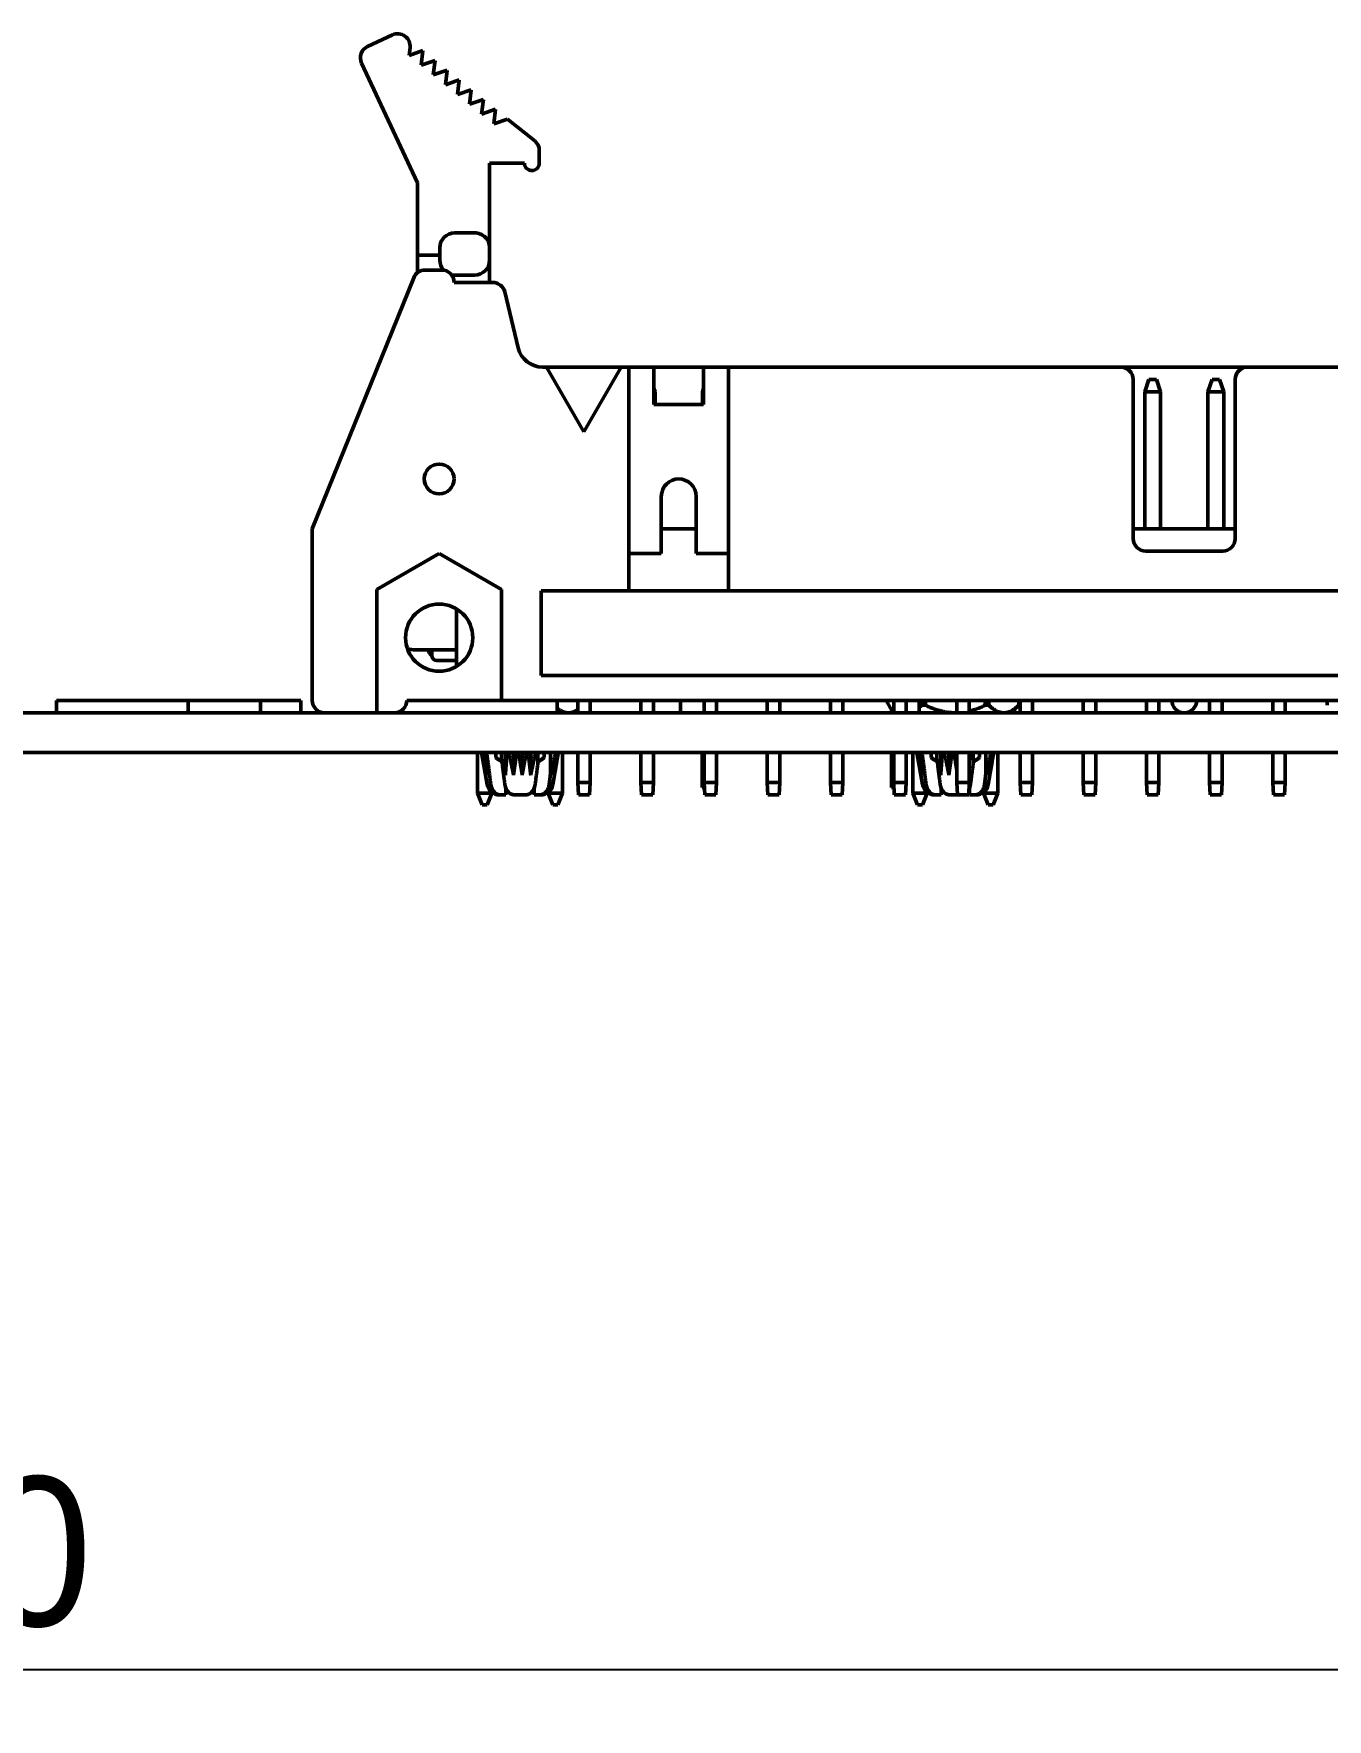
# Model space of a CAD drawing. Header units: millimetres. Extents: x 845 to 2568, y -211 to 570.
# Drawn here: x 1071.8 to 1123.8, y 130.7 to 198.4 of the extents above; entities that cross this region are included whole.
import ezdxf

# ---------------------------------------------------------------- set-up
doc = ezdxf.new("R2010")
doc.units = ezdxf.units.MM
doc.header["$LTSCALE"] = 2
doc.layers.get('0').update_dxf_attribs({"lineweight": 25})
doc.layers.add('외형선(ISO)', color=7, linetype='Continuous', lineweight=50)
doc.layers.add('치수(ISO)', color=7, linetype='Continuous', lineweight=25)
doc.styles.add('레이블 문자 (JIS)', font='')
doc.styles.get('레이블 문자 (JIS)').set_extended_font_data('Gulim')
doc.dimstyles.new('복사 대상기본값 (JIS)', dxfattribs={"dimscale": 2, "dimtxt": 3, "dimasz": 2, "dimexe": 1, "dimexo": 0.5, "dimgap": 0.8, "dimtad": 1, "dimdsep": 46, "dimtxsty": '레이블 문자 (JIS)', "dimblk": 'Filled-1', "dimcen": 0.09, "dimdle": 10, "dimclrd": 256, "dimclre": 256, "dimclrt": 256, "dimazin": 2, "dimtfac": 0.666667, "dimtmove": 0, "dimatfit": 3, "dimldrblk": 'OPEN', "dimfxl": 1, "dimtolj": 1, "dimtzin": 0, "dimlwd": -1, "dimlwe": -1, "dimarcsym": 0})

# ---------------------------------------------------------------- blocks, each defined once
blk = doc.blocks.new('Filled-1')
at = {"color": 0}
for p, q in [((0, 0), (-1, 0.25)), ((-1, 0.25), (-1, -0.25)), ((-1, 0), (0, 0)), ((-1, -0.25), (0, 0))]:
    blk.add_line(p, q, dxfattribs=at)
at = {"color": 0, "flags": 128}
blk.add_lwpolyline([(-1, -0.25), (0, 0), (-1, 0.25), (-1, -0.25)], dxfattribs=at)
at = {"color": 0}
blk.add_solid([(-1, -0.25), (0, 0), (-1, 0.25), (-1, -0.25)], dxfattribs=at)
blk = doc.blocks.new('*D22')
at = {"layer": 'Defpoints', "color": 0}
for p in [(957.586, 169.544), (1177.586, 169.544), (1177.586, 132.682)]:
    blk.add_point(p, dxfattribs=at)
at = {"layer": '치수(ISO)'}
for p, q in [((957.586, 168.544), (957.586, 130.682)), ((1177.586, 168.544), (1177.586, 130.682)), ((961.586, 132.682), (1173.586, 132.682))]:
    blk.add_line(p, q, dxfattribs=at)
at = {"layer": '치수(ISO)', "linetype": 'ByBlock', "xscale": 4, "yscale": 4, "zscale": 4}
for p, rotation in [((957.586, 132.682), 180), ((1177.586, 132.682), 360)]:
    blk.add_blockref('Filled-1', p, dxfattribs=dict(at, rotation=rotation))
at = {"layer": '치수(ISO)', "insert": (1067.586, 140.434), "char_height": 6, "attachment_point": 2, "style": '레이블 문자 (JIS)'}
blk.add_mtext('\\A1;220', dxfattribs=at)
blk = doc.blocks.new('_Open')
at = {"color": 0, "linetype": 'ByBlock', "lineweight": -2}
for p, q in [((-1, 0.167), (0, 0)), ((-1, -0.167), (0, 0)), ((0, 0), (-1, 0))]:
    blk.add_line(p, q, dxfattribs=at)

msp = doc.modelspace()

# ---------------------------------------------------------------- linework, layer by layer
at = {"layer": '외형선(ISO)'}
for p, q in [((1086.2061, 198.3976), (1085.2044, 197.9306)), ((1086.8759, 197.5737), (1086.9137, 197.8839)), ((1087.2108, 192.4444), (1084.9625, 197.266)), ((1087.4333, 197.7658), (1086.8759, 197.5737)), ((1087.3619, 197.1807), (1087.4333, 197.7658)), ((1087.9193, 197.3729), (1087.3619, 197.1807)), ((1087.8479, 196.7877), (1087.9193, 197.3729)), ((1088.4053, 196.9799), (1087.8479, 196.7877)), ((1088.3338, 196.3946), (1088.4053, 196.9799)), ((1088.8912, 196.5869), (1088.3338, 196.3946)), ((1088.8198, 196.0016), (1088.8912, 196.5869)), ((1089.3772, 196.1939), (1088.8198, 196.0016)), ((1089.3058, 195.6086), (1089.3772, 196.1939)), ((1089.8632, 195.8008), (1089.3058, 195.6086)), ((1089.7917, 195.2156), (1089.8632, 195.8008)), ((1090.3491, 195.4079), (1089.7917, 195.2156)), ((1090.2777, 194.8226), (1090.3491, 195.4079)), ((1090.8351, 195.0148), (1090.2777, 194.8226)), ((1091.9252, 194.1332), (1090.8351, 195.0148)), ((1090.1108, 189.8381), (1090.1108, 193.2444)), ((1090.1108, 193.2444), (1091.5108, 193.2444)), ((1092.1108, 193.2444), (1092.1108, 193.7444)), ((1087.2108, 189.538), (1087.2108, 192.4444)), ((1089.5107, 190.4381), (1088.7106, 190.438)), ((1088.1108, 189.8382), (1088.1108, 189.3381)), ((1090.1108, 189.3381), (1090.1108, 189.8381)), ((1088.1108, 189.538), (1087.2108, 189.538)), ((1087.2108, 188.8336), (1087.2108, 189.538)), ((1090.1108, 188.4444), (1090.1108, 189.3381)), ((1082.9856, 178.5444), (1087.0613, 188.6318)), ((1087.5247, 188.9444), (1088.1856, 188.9444)), ((1088.6856, 188.4444), (1090.2356, 188.4444)), ((1089.5108, 188.7381), (1088.7108, 188.7381)), ((1091.2633, 185.8104), (1090.7218, 188.0614)), ((1090.7218, 188.0614), (1090.7218, 188.0614)), ((1092.2358, 185.0444), (1092.4056, 185.0444)), ((1092.4056, 185.0444), (1095.4056, 185.0444)), ((1092.4056, 185.0444), (1093.9056, 182.4444)), ((1095.4056, 185.0444), (1093.9056, 182.4444)), ((1095.4056, 185.0444), (1095.7156, 185.0444)), ((1095.7156, 185.0444), (1096.7156, 185.0444)), ((1095.7156, 185.0444), (1095.7156, 176.0444)), ((1096.7156, 185.0444), (1096.7156, 183.5444)), ((1098.7156, 185.0444), (1096.7156, 185.0444)), ((1098.7156, 185.0444), (1099.7156, 185.0444)), ((1098.7156, 183.5444), (1098.7156, 185.0444)), ((1099.7156, 176.0444), (1099.7156, 185.0444)), ((1099.7156, 185.0444), (1115.4856, 185.0444)), ((1120.5756, 185.0444), (1115.4856, 185.0444)), ((1120.5756, 185.0444), (1138.8956, 185.0444)), ((1115.9856, 184.5444), (1115.9856, 178.1444)), ((1116.6156, 184.5444), (1116.4456, 184.0444)), ((1116.6156, 184.5444), (1116.9156, 184.5444)), ((1116.9156, 184.5444), (1117.0856, 184.0444)), ((1119.1556, 184.5444), (1118.9856, 184.0444)), ((1119.1556, 184.5444), (1119.4556, 184.5444)), ((1119.4556, 184.5444), (1119.6256, 184.0444)), ((1120.0856, 178.1444), (1120.0856, 184.5444)), ((1096.7156, 184.1915), (1096.7656, 184.0444)), ((1096.7156, 184.0444), (1096.7656, 184.0444)), ((1096.7656, 183.5444), (1096.7656, 184.0444)), ((1098.7156, 184.1915), (1098.6656, 184.0444)), ((1098.6656, 184.0444), (1098.6656, 183.5444)), ((1098.6656, 184.0444), (1098.7156, 184.0444)), ((1116.4456, 184.0444), (1116.4456, 178.5444)), ((1116.4456, 184.0444), (1117.0856, 184.0444)), ((1117.0856, 178.5444), (1117.0856, 184.0444)), ((1118.9856, 184.0444), (1118.9856, 178.5444)), ((1118.9856, 184.0444), (1119.6256, 184.0444)), ((1119.6256, 178.5444), (1119.6256, 184.0444)), ((1096.7156, 183.5444), (1098.7156, 183.5444)), ((1097.0156, 179.8444), (1097.0156, 177.5444)), ((1098.4156, 177.5444), (1098.4156, 179.8444)), ((1082.9856, 171.6444), (1082.9856, 178.5444)), ((1097.0156, 178.5444), (1098.4156, 178.5444)), ((1115.9856, 178.5444), (1120.0856, 178.5444)), ((1085.5856, 176.101), (1088.0856, 177.5444)), ((1090.5856, 176.101), (1088.0856, 177.5444)), ((1097.0156, 177.5444), (1095.7156, 177.5444)), ((1099.7156, 177.5444), (1098.4156, 177.5444)), ((1116.4856, 177.6444), (1119.5856, 177.6444)), ((1085.5856, 171.1444), (1085.5856, 176.101)), ((1090.5856, 176.101), (1090.5856, 171.6444)), ((1092.1856, 172.6444), (1092.1856, 176.0444)), ((1092.1856, 176.0444), (1095.7156, 176.0444)), ((1095.7156, 176.0444), (1099.7156, 176.0444)), ((1099.7156, 176.0444), (1138.8956, 176.0444)), ((1088.7856, 173.0101), (1088.7856, 175.3188)), ((1088.7871, 175.3179), (1088.7871, 173.011)), ((1087.9356, 173.6744), (1087.1356, 173.6744)), ((1087.7939, 173.4427), (1087.7919, 173.6744)), ((1088.0746, 173.6744), (1087.9356, 173.6744)), ((1088.0746, 173.6744), (1088.7856, 173.6744)), ((1088.7856, 173.2444), (1087.9939, 173.2444)), ((1143.8856, 172.6444), (1092.1856, 172.6444)), ((1072.7056, 171.6444), (1077.9957, 171.6444)), ((1072.7056, 171.1444), (1072.7056, 171.6444)), ((1077.9957, 171.6444), (1080.9033, 171.6444)), ((1077.9957, 171.1444), (1077.9957, 171.6444)), ((1080.9033, 171.1444), (1080.9033, 171.6444)), ((1080.9033, 171.6444), (1082.5273, 171.6444)), ((1082.5273, 171.1444), (1082.5273, 171.6444)), ((1086.7856, 171.6444), (1090.5856, 171.6444)), ((1145.4856, 171.6444), (1090.5856, 171.6444)), ((1092.8255, 171.1444), (1092.8255, 171.6444)), ((1093.6556, 171.6444), (1093.6556, 171.1444)), ((1094.1556, 171.6444), (1094.1556, 171.1444)), ((1096.1956, 171.6444), (1096.1956, 171.1444)), ((1096.6956, 171.6444), (1096.6956, 171.1444)), ((1097.7856, 171.6444), (1097.7856, 171.1444)), ((1098.7356, 171.6444), (1098.7356, 171.1444)), ((1099.2356, 171.6444), (1099.2356, 171.1444)), ((1101.2756, 171.6444), (1101.2756, 171.1444)), ((1101.7756, 171.6444), (1101.7756, 171.1444)), ((1103.8156, 171.6444), (1103.8156, 171.1444)), ((1104.3156, 171.6444), (1104.3156, 171.1444)), ((1106.047, 171.6444), (1106.3356, 171.1444)), ((1106.3556, 171.6444), (1106.3556, 171.1444)), ((1106.8556, 171.6444), (1106.8556, 171.1444)), ((1107.3856, 171.6444), (1107.3856, 171.1444)), ((1107.4871, 171.4444), (1107.4871, 171.6444)), ((1107.4871, 171.4444), (1107.6356, 171.4444)), ((1107.6356, 171.6444), (1107.6356, 171.4444)), ((1108.8956, 171.6444), (1108.8956, 171.1444)), ((1109.3956, 171.6444), (1109.3956, 171.1444)), ((1110.0356, 171.4444), (1110.0356, 171.6444)), ((1110.0356, 171.4444), (1110.1842, 171.4444)), ((1110.1842, 171.6444), (1110.1842, 171.4444)), ((1111.0856, 171.1444), (1111.3856, 171.4444)), ((1111.3842, 171.4444), (1111.3842, 171.6444)), ((1111.3842, 171.4444), (1111.3856, 171.4444)), ((1111.3856, 171.4444), (1111.3856, 171.6444)), ((1111.4356, 171.6444), (1111.4356, 171.1444)), ((1111.9356, 171.6444), (1111.9356, 171.1444)), ((1113.9756, 171.6444), (1113.9756, 171.1444)), ((1114.4756, 171.6444), (1114.4756, 171.1444)), ((1116.5156, 171.6444), (1116.5156, 171.1444)), ((1117.0156, 171.6444), (1117.0156, 171.1444)), ((1119.0556, 171.6444), (1119.0556, 171.1444)), ((1119.5556, 171.6444), (1119.5556, 171.1444)), ((1121.5956, 171.6444), (1121.5956, 171.1444)), ((1122.0956, 171.6444), (1122.0956, 171.1444)), ((1123.7856, 171.4444), (1123.7856, 171.6444)), ((957.5856, 171.1444), (1177.5856, 171.1444)), ((1093.5856, 171.1444), (1093.6556, 171.2144)), ((1106.2706, 171.257), (1106.2706, 171.1444)), ((957.5856, 169.5444), (1177.5856, 169.5444)), ((1089.6231, 167.9092), (1089.6231, 169.5444)), ((1090.0154, 168.2576), (1089.7885, 169.5444)), ((1090.3663, 169.3444), (1090.3663, 169.5444)), ((1090.5902, 169.5444), (1090.5902, 169.3236)), ((1090.7449, 169.5444), (1090.7449, 168.639)), ((1091.0756, 168.639), (1091.0756, 169.5444)), ((1091.4228, 168.639), (1091.4228, 169.5444)), ((1091.7644, 168.639), (1091.7644, 169.5444)), ((1092.0539, 169.1141), (1092.0539, 169.5444)), ((1092.305, 169.5444), (1092.305, 169.3444)), ((1092.5656, 169.5444), (1092.5656, 168.6983)), ((1093.0481, 167.9092), (1093.0481, 169.5444)), ((1093.6556, 169.5444), (1093.6556, 168.3444)), ((1094.1556, 169.5444), (1094.1556, 168.3444)), ((1096.1956, 169.5444), (1096.1956, 168.3444)), ((1096.6956, 169.5444), (1096.6956, 168.3444)), ((1098.6506, 169.5444), (1098.6506, 168.1444)), ((1098.7356, 169.5444), (1098.7356, 168.3444)), ((1099.2356, 169.5444), (1099.2356, 168.3444)), ((1101.2756, 169.5444), (1101.2756, 168.3444)), ((1101.7756, 169.5444), (1101.7756, 168.3444)), ((1103.8156, 169.5444), (1103.8156, 168.3444)), ((1104.3156, 169.5444), (1104.3156, 168.3444)), ((1106.2706, 169.5444), (1106.2706, 168.1444)), ((1106.3556, 169.5444), (1106.3556, 168.3444)), ((1106.8556, 169.5444), (1106.8556, 168.3444)), ((1107.1231, 167.9092), (1107.1231, 169.5444)), ((1107.5154, 168.2576), (1107.2885, 169.5444)), ((1107.8663, 169.3444), (1107.8663, 169.5444)), ((1108.0902, 169.5444), (1108.0902, 169.3236)), ((1108.2449, 169.5444), (1108.2449, 168.639)), ((1108.5756, 168.639), (1108.5756, 169.5444)), ((1108.8956, 169.5444), (1108.8956, 168.3444)), ((1109.3956, 169.5444), (1109.3956, 168.3444)), ((1109.5539, 169.1141), (1109.5539, 169.5444)), ((1109.805, 169.5444), (1109.805, 169.3444)), ((1110.0656, 169.5444), (1110.0656, 168.6983)), ((1110.5481, 167.9092), (1110.5481, 169.5444)), ((1111.4356, 169.5444), (1111.4356, 168.3444)), ((1111.9356, 169.5444), (1111.9356, 168.3444)), ((1113.9756, 169.5444), (1113.9756, 168.3444)), ((1114.4756, 169.5444), (1114.4756, 168.3444)), ((1116.5156, 169.5444), (1116.5156, 168.3444)), ((1117.0156, 169.5444), (1117.0156, 168.3444)), ((1119.0556, 169.5444), (1119.0556, 168.3444)), ((1119.5556, 169.5444), (1119.5556, 168.3444)), ((1121.5956, 169.5444), (1121.5956, 168.3444)), ((1122.0956, 169.5444), (1122.0956, 168.3444)), ((1090.7699, 168.1017), (1090.7699, 167.8444)), ((1091.9013, 168.1017), (1091.9013, 167.8444)), ((1092.6558, 168.2576), (1092.7231, 168.639)), ((1093.6806, 167.8444), (1093.6556, 168.3444)), ((1094.1556, 168.3444), (1093.6556, 168.3444)), ((1094.1556, 168.3444), (1094.1306, 167.8444)), ((1096.6956, 168.3444), (1096.1956, 168.3444)), ((1096.1956, 168.3444), (1096.2206, 167.8444)), ((1096.6706, 167.8444), (1096.6956, 168.3444)), ((1098.6506, 168.1444), (1098.7456, 168.1444)), ((1098.7356, 168.3444), (1098.7606, 167.8444)), ((1099.2356, 168.3444), (1098.7356, 168.3444)), ((1099.2106, 167.8444), (1099.2356, 168.3444)), ((1101.7756, 168.3444), (1101.2756, 168.3444)), ((1101.2756, 168.3444), (1101.3006, 167.8444)), ((1101.7506, 167.8444), (1101.7756, 168.3444)), ((1104.3156, 168.3444), (1103.8156, 168.3444)), ((1103.8156, 168.3444), (1103.8406, 167.8444)), ((1104.2906, 167.8444), (1104.3156, 168.3444)), ((1106.2706, 168.1444), (1106.3656, 168.1444)), ((1106.8556, 168.3444), (1106.3556, 168.3444)), ((1106.3556, 168.3444), (1106.3806, 167.8444)), ((1106.8306, 167.8444), (1106.8556, 168.3444)), ((1108.2699, 168.1017), (1108.2699, 167.8444)), ((1109.3956, 168.3444), (1108.8956, 168.3444)), ((1108.8956, 168.3444), (1108.9206, 167.8444)), ((1109.3706, 167.8444), (1109.3956, 168.3444)), ((1109.4013, 168.1017), (1109.4013, 167.8444)), ((1110.1558, 168.2576), (1110.2231, 168.639)), ((1111.9356, 168.3444), (1111.4356, 168.3444)), ((1111.4356, 168.3444), (1111.4606, 167.8444)), ((1111.9106, 167.8444), (1111.9356, 168.3444)), ((1114.4756, 168.3444), (1113.9756, 168.3444)), ((1113.9756, 168.3444), (1114.0006, 167.8444)), ((1114.4506, 167.8444), (1114.4756, 168.3444)), ((1117.0156, 168.3444), (1116.5156, 168.3444)), ((1116.5156, 168.3444), (1116.5406, 167.8444)), ((1116.9906, 167.8444), (1117.0156, 168.3444)), ((1119.0556, 168.3444), (1119.0806, 167.8444)), ((1119.5556, 168.3444), (1119.0556, 168.3444)), ((1119.5306, 167.8444), (1119.5556, 168.3444)), ((1122.0956, 168.3444), (1121.5956, 168.3444)), ((1121.5956, 168.3444), (1121.6206, 167.8444)), ((1122.0706, 167.8444), (1122.0956, 168.3444)), ((1090.2081, 167.9092), (1089.6231, 167.9092)), ((1089.8156, 167.4444), (1089.6231, 167.9092)), ((1090.0156, 167.4444), (1089.8156, 167.4444)), ((1090.0156, 167.4444), (1090.2081, 167.9092)), ((1090.2081, 167.9092), (1090.2081, 167.9442)), ((1090.5403, 167.8444), (1090.5078, 167.8444)), ((1090.7699, 167.8444), (1090.5403, 167.8444)), ((1091.5653, 167.8444), (1091.106, 167.8444)), ((1092.1309, 167.8444), (1091.9013, 167.8444)), ((1092.1634, 167.8444), (1092.1309, 167.8444)), ((1092.4631, 167.9092), (1092.4631, 167.9442)), ((1093.0481, 167.9092), (1092.4631, 167.9092)), ((1092.6556, 167.4444), (1092.4631, 167.9092)), ((1092.8556, 167.4444), (1092.6556, 167.4444)), ((1092.8556, 167.4444), (1093.0481, 167.9092)), ((1093.6806, 167.8444), (1094.1306, 167.8444)), ((1096.2206, 167.8444), (1096.6706, 167.8444)), ((1098.7606, 167.8444), (1099.2106, 167.8444)), ((1101.3006, 167.8444), (1101.7506, 167.8444)), ((1103.8406, 167.8444), (1104.2906, 167.8444)), ((1106.3806, 167.8444), (1106.8306, 167.8444)), ((1107.7081, 167.9092), (1107.1231, 167.9092)), ((1107.3156, 167.4444), (1107.1231, 167.9092)), ((1107.5156, 167.4444), (1107.3156, 167.4444)), ((1107.5156, 167.4444), (1107.7081, 167.9092)), ((1107.7081, 167.9092), (1107.7081, 167.9442)), ((1108.0403, 167.8444), (1108.0078, 167.8444)), ((1108.2699, 167.8444), (1108.0403, 167.8444)), ((1108.9206, 167.8444), (1108.606, 167.8444)), ((1108.9206, 167.8444), (1109.3706, 167.8444)), ((1109.6309, 167.8444), (1109.4013, 167.8444)), ((1109.6634, 167.8444), (1109.6309, 167.8444)), ((1109.9631, 167.9092), (1109.9631, 167.9442)), ((1110.5481, 167.9092), (1109.9631, 167.9092)), ((1110.1556, 167.4444), (1109.9631, 167.9092)), ((1110.3556, 167.4444), (1110.1556, 167.4444)), ((1110.3556, 167.4444), (1110.5481, 167.9092)), ((1111.4606, 167.8444), (1111.9106, 167.8444)), ((1114.0006, 167.8444), (1114.4506, 167.8444)), ((1116.5406, 167.8444), (1116.9906, 167.8444)), ((1119.0806, 167.8444), (1119.5306, 167.8444)), ((1121.6206, 167.8444), (1122.0706, 167.8444))]:
    msp.add_line(p, q, dxfattribs=at)
for centre, radius in [((1088.0856, 180.5444), 0.6), ((1088.0856, 174.1644), 1.35)]:
    msp.add_circle(centre, radius, dxfattribs=at)
for centre, radius, start, end in [((1085.4157, 197.4773), 0.5, 114.997791, 204.999786), ((1086.4174, 197.9444), 0.5, 353.050151, 114.997791), ((1091.6108, 193.7444), 0.5, 0, 51.036384), ((1091.8108, 193.2444), 0.3, 180, 0), ((1088.7107, 189.8382), 0.5999, 90.007162, 180), ((1089.5108, 189.8381), 0.6, 0, 90.00716), ((1088.7108, 189.3381), 0.6, 180, 221.782202), ((1089.5108, 189.3381), 0.6, 270, 0), ((1087.5247, 188.4446), 0.4998, 90, 157.999676), ((1088.1856, 188.4444), 0.5, 0, 90), ((1088.7108, 189.3381), 0.6, 257.339676, 270), ((1090.2356, 187.9444), 0.5, 13.524477, 90), ((1092.2358, 186.0447), 1.0002, 193.543169, 270), ((1115.4856, 184.5444), 0.5, 0, 90), ((1120.5856, 184.5444), 0.5, 91.145057, 180), ((1097.7156, 179.8444), 0.7, 0, 180), ((1116.4856, 178.1444), 0.5, 180, 270), ((1119.5856, 178.1444), 0.5, 270, 0), ((1087.1356, 174.8744), 1.2, 254.313856, 270), ((1088.0356, 173.7631), 0.4, 192.813416, 232.823405), ((1087.9939, 173.4444), 0.2, 180.5, 270), ((1083.4856, 171.6444), 0.5, 180, 270), ((1086.2856, 171.6444), 0.5, 270, 0), ((1118.0356, 171.6443), 0.5, 179.988543, 268.854065), ((1118.0356, 171.6443), 0.5, 271.145935, 0.011457), ((1090.5078, 168.3444), 0.5, 190, 270), ((1092.1634, 168.3444), 0.5, 270, 350), ((1108.0078, 168.3444), 0.5, 190, 270), ((1109.6634, 168.3444), 0.5, 270, 350)]:
    msp.add_arc(centre, radius, start, end, dxfattribs=at)
for points, weights in [([(1107.4871, 171.4444), (1107.4355, 171.3959), (1107.3856, 171.3555)], [2.60416666636, 2.63079538542, 2.6533397537]), ([(1108.8356, 171.1444), (1108.2731, 171.1444), (1107.6356, 171.4444)], [2.77777777744, 2.77777777744, 2.60416666637]), ([(1110.0356, 171.4444), (1109.7004, 171.2867), (1109.3956, 171.2131)], [2.60416666636, 2.69265644333, 2.73604288227]), ([(1110.7842, 171.1444), (1110.5029, 171.1444), (1110.1842, 171.4444)], [2.77777777744, 2.77777777744, 2.60416666637]), ([(1111.3842, 171.4444), (1111.0654, 171.1444), (1110.7842, 171.1444)], [2.60416666636, 2.77777777744, 2.77777777744]), ([(1093.2842, 171.1444), (1093.0637, 171.1444), (1092.8255, 171.3243)], [2.77777777744, 2.77777777744, 2.67103732175]), ([(1093.6556, 171.2639), (1093.4651, 171.1444), (1093.2842, 171.1444)], [2.70593923219, 2.77777777744, 2.77777777744]), ([(1108.8956, 171.1452), (1108.8656, 171.1444), (1108.8356, 171.1444)], [2.77728412578, 2.77777777744, 2.77777777744]), ([(1089.9591, 168.639), (1089.8787, 169.047), (1089.7891, 169.5444)], [1.0364799708, 1.03929676395, 1.03651828157]), ([(1089.8272, 169.5444), (1089.8968, 169.047), (1089.9591, 168.639)], [1.03651780183, 1.03929636052, 1.03647964587]), ([(1090.0456, 168.639), (1089.9522, 169.047), (1089.8481, 169.5444)], [1.03647997095, 1.03929676387, 1.03651828157]), ([(1089.9602, 169.5444), (1090.0052, 169.047), (1090.0456, 168.639)], [1.03651828157, 1.03929676387, 1.03647997095]), ([(1090.1631, 168.2576), (1090.0862, 168.8458), (1089.996, 169.5444)], [1.02416422064, 1.0286023204, 1.02604022633]), ([(1090.8178, 169.5444), (1090.7793, 169.047), (1090.7449, 168.639)], [1.03650338478, 1.03928423696, 1.03646988128]), ([(1091.0756, 168.639), (1090.9915, 169.047), (1090.8977, 169.5444)], [1.03646988113, 1.03928423704, 1.03650338478]), ([(1091.1966, 169.5444), (1091.1328, 169.047), (1091.0756, 168.639)], [1.03651780183, 1.03929636052, 1.03647964587]), ([(1091.4228, 168.639), (1091.3555, 169.047), (1091.2805, 169.5444)], [1.0364799708, 1.03929676395, 1.03651828157]), ([(1091.5842, 169.5444), (1091.4991, 169.047), (1091.4228, 168.639)], [1.03650338478, 1.03928423704, 1.03646988113]), ([(1091.7644, 168.639), (1091.7182, 169.047), (1091.6667, 169.5444)], [1.03646988152, 1.03928423725, 1.03650338513]), ([(1091.9561, 169.5444), (1091.855, 169.047), (1091.7644, 168.639)], [1.03650338478, 1.03928423696, 1.03646988128]), ([(1092.0539, 169.1141), (1092.0433, 169.3199), (1092.0321, 169.5444)], [1.03151777421, 1.03086373558, 1.02908176066]), ([(1092.7581, 169.5444), (1092.657, 169.0827), (1092.5656, 168.6983)], [1.03651780183, 1.03909638071, 1.03685611412]), ([(1092.6795, 168.639), (1092.7313, 169.047), (1092.789, 169.5444)], [1.03647964587, 1.03929636052, 1.03651780183]), ([(1092.8647, 169.5444), (1092.7671, 169.047), (1092.6795, 168.639)], [1.03651780183, 1.03929636052, 1.03647964587]), ([(1092.7231, 168.639), (1092.795, 169.047), (1092.8752, 169.5444)], [1.03647964587, 1.03929636052, 1.03651780183]), ([(1107.4591, 168.639), (1107.3787, 169.047), (1107.2891, 169.5444)], [1.0364799708, 1.03929676395, 1.03651828157]), ([(1107.3272, 169.5444), (1107.3968, 169.047), (1107.4591, 168.639)], [1.03651780183, 1.03929636052, 1.03647964587]), ([(1107.5456, 168.639), (1107.4522, 169.047), (1107.3481, 169.5444)], [1.03647997095, 1.03929676387, 1.03651828157]), ([(1107.4602, 169.5444), (1107.5052, 169.047), (1107.5456, 168.639)], [1.03651828157, 1.03929676387, 1.03647997095]), ([(1107.6631, 168.2576), (1107.5862, 168.8458), (1107.496, 169.5444)], [1.02416422064, 1.0286023204, 1.02604022633]), ([(1108.3178, 169.5444), (1108.2793, 169.047), (1108.2449, 168.639)], [1.03650338478, 1.03928423696, 1.03646988128]), ([(1108.5756, 168.639), (1108.4915, 169.047), (1108.3977, 169.5444)], [1.03646988113, 1.03928423704, 1.03650338478]), ([(1108.6966, 169.5444), (1108.6328, 169.047), (1108.5756, 168.639)], [1.03651780183, 1.03929636052, 1.03647964587]), ([(1108.8956, 168.8051), (1108.8406, 169.1458), (1108.7805, 169.5444)], [1.03737949127, 1.03874383348, 1.03651828157]), ([(1109.4561, 169.5444), (1109.4254, 169.3931), (1109.3956, 169.2504)], [1.03650338478, 1.03734779239, 1.03767630099]), ([(1109.5539, 169.1141), (1109.5433, 169.3199), (1109.5321, 169.5444)], [1.03151777421, 1.03086373558, 1.02908176066]), ([(1110.2581, 169.5444), (1110.157, 169.0827), (1110.0656, 168.6983)], [1.03651780183, 1.03909638071, 1.03685611412]), ([(1110.1795, 168.639), (1110.2313, 169.047), (1110.289, 169.5444)], [1.03647964587, 1.03929636052, 1.03651780183]), ([(1110.3647, 169.5444), (1110.2671, 169.047), (1110.1795, 168.639)], [1.03651780183, 1.03929636052, 1.03647964587]), ([(1110.2231, 168.639), (1110.295, 169.047), (1110.3752, 169.5444)], [1.03647964587, 1.03929636052, 1.03651780183]), ([(1090.3663, 169.3444), (1090.5094, 169.2364), (1090.6105, 169.1669)], [4.34464983529, 4.98813139082, 5.51431401463]), ([(1090.5902, 169.3236), (1090.6641, 168.7521), (1090.7288, 168.2576)], [1.02670651421, 1.02792488225, 1.02420246482]), ([(1090.7449, 168.639), (1090.6708, 168.9548), (1090.5902, 169.3236)], [1.03646932414, 1.03864656582, 1.03747482574]), ([(1091.9424, 168.2576), (1091.9952, 168.6606), (1092.0539, 169.1141)], [1.02420246482, 1.02723436497, 1.02698851652]), ([(1092.305, 169.3444), (1092.1572, 169.2329), (1092.0539, 169.1622)], [4.34464983529, 5.01236545939, 5.55378062475]), ([(1107.8663, 169.3444), (1108.0094, 169.2364), (1108.1105, 169.1669)], [4.34464983529, 4.98813139082, 5.51431401463]), ([(1108.0902, 169.3236), (1108.1641, 168.7521), (1108.2288, 168.2576)], [1.02670651421, 1.02792488225, 1.02420246482]), ([(1108.2449, 168.639), (1108.1708, 168.9548), (1108.0902, 169.3236)], [1.03646932414, 1.03864656582, 1.03747482574]), ([(1109.4424, 168.2576), (1109.4952, 168.6606), (1109.5539, 169.1141)], [1.02420246482, 1.02723436497, 1.02698851652]), ([(1109.805, 169.3444), (1109.6572, 169.2329), (1109.5539, 169.1622)], [4.34464983529, 5.01236545939, 5.55378062475])]:
    msp.add_rational_spline(points, weights, degree=2, dxfattribs=at)
for points, knots in [([(1090.5403, 167.8444), (1090.4902, 167.8444), (1090.431, 167.8593), (1090.3419, 167.9095), (1090.2955, 167.9513), (1090.2313, 168.0395), (1090.2015, 168.1006), (1090.1754, 168.1878), (1090.1682, 168.2226), (1090.1631, 168.2576)], [0.073114702, 0.073114702, 0.073114702, 0.073114702, 0.094380874, 0.094380874, 0.113810399, 0.113810399, 0.132362827, 0.132362827, 0.142214559, 0.142214559, 0.142214559, 0.142214559]), ([(1090.7288, 168.2576), (1090.7339, 168.2226), (1090.7411, 168.1878), (1090.7672, 168.1006), (1090.797, 168.0395), (1090.8612, 167.9513), (1090.9076, 167.9095), (1090.9967, 167.8593), (1091.0559, 167.8444), (1091.106, 167.8444)], [0.459671214, 0.459671214, 0.459671214, 0.459671214, 0.469522947, 0.469522947, 0.488075375, 0.488075375, 0.507504899, 0.507504899, 0.528771072, 0.528771072, 0.528771072, 0.528771072]), ([(1091.5653, 167.8444), (1091.6154, 167.8444), (1091.6746, 167.8593), (1091.7637, 167.9095), (1091.81, 167.9513), (1091.8743, 168.0395), (1091.9041, 168.1006), (1091.9302, 168.1878), (1091.9374, 168.2226), (1091.9424, 168.2576)], [-0.528771072, -0.528771072, -0.528771072, -0.528771072, -0.507504899, -0.507504899, -0.488075375, -0.488075375, -0.469522947, -0.469522947, -0.459671214, -0.459671214, -0.459671214, -0.459671214]), ([(1092.5081, 168.2576), (1092.5031, 168.2226), (1092.4959, 168.1878), (1092.4698, 168.1006), (1092.44, 168.0395), (1092.3757, 167.9513), (1092.3294, 167.9095), (1092.2403, 167.8593), (1092.1811, 167.8444), (1092.1309, 167.8444)], [0.459671214, 0.459671214, 0.459671214, 0.459671214, 0.469522947, 0.469522947, 0.488075375, 0.488075375, 0.507504899, 0.507504899, 0.528771072, 0.528771072, 0.528771072, 0.528771072]), ([(1108.0403, 167.8444), (1107.9902, 167.8444), (1107.931, 167.8593), (1107.8419, 167.9095), (1107.7955, 167.9513), (1107.7313, 168.0395), (1107.7015, 168.1006), (1107.6754, 168.1878), (1107.6682, 168.2226), (1107.6631, 168.2576)], [0.073114702, 0.073114702, 0.073114702, 0.073114702, 0.094380874, 0.094380874, 0.113810399, 0.113810399, 0.132362827, 0.132362827, 0.142214559, 0.142214559, 0.142214559, 0.142214559]), ([(1108.2288, 168.2576), (1108.2339, 168.2226), (1108.2411, 168.1878), (1108.2672, 168.1006), (1108.297, 168.0395), (1108.3612, 167.9513), (1108.4076, 167.9095), (1108.4967, 167.8593), (1108.5559, 167.8444), (1108.606, 167.8444)], [0.459671214, 0.459671214, 0.459671214, 0.459671214, 0.469522947, 0.469522947, 0.488075375, 0.488075375, 0.507504899, 0.507504899, 0.528771072, 0.528771072, 0.528771072, 0.528771072]), ([(1109.381, 168.0591), (1109.3972, 168.0905), (1109.4113, 168.1247), (1109.4302, 168.1878), (1109.4374, 168.2226), (1109.4424, 168.2576)], [-0.480227541, -0.480227541, -0.480227541, -0.480227541, -0.469522947, -0.469522947, -0.459671214, -0.459671214, -0.459671214, -0.459671214]), ([(1110.0081, 168.2576), (1110.0031, 168.2226), (1109.9959, 168.1878), (1109.9698, 168.1006), (1109.94, 168.0395), (1109.8757, 167.9513), (1109.8294, 167.9095), (1109.7403, 167.8593), (1109.6811, 167.8444), (1109.6309, 167.8444)], [0.459671214, 0.459671214, 0.459671214, 0.459671214, 0.469522947, 0.469522947, 0.488075375, 0.488075375, 0.507504899, 0.507504899, 0.528771072, 0.528771072, 0.528771072, 0.528771072])]:
    msp.add_open_spline(points, degree=3, knots=knots, dxfattribs=at)
for points in [[(1092.5656, 168.6983), (1092.5465, 168.5514), (1092.5273, 168.4045), (1092.5081, 168.2576)], [(1110.0656, 168.6983), (1110.0465, 168.5514), (1110.0273, 168.4045), (1110.0081, 168.2576)]]:
    msp.add_open_spline(points, degree=3, dxfattribs=at)

# ---------------------------------------------------------------- dimensions: what is measured, and where the dimension line sits
at = {"layer": '치수(ISO)'}
dim = msp.add_linear_dim(base=(1177.5856, 132.6818), p1=(957.5856, 169.5444), p2=(1177.5856, 169.5444), angle=180, dimstyle='복사 대상기본값 (JIS)', override={"dimgap": 0.8, "dimdec": 2, "dimtol": 0, "dimlim": 0, "dimtp": 0, "dimtm": 0, "dimtdec": 2, "dimtofl": 0, "dimatfit": 1}, dxfattribs=at)
dim.commit()
dim.dimension.update_dxf_attribs({"geometry": '*D22', "text_midpoint": (1067.5856, 132.6818), "dimtype": 160})

doc.saveas('drawing.dxf')
